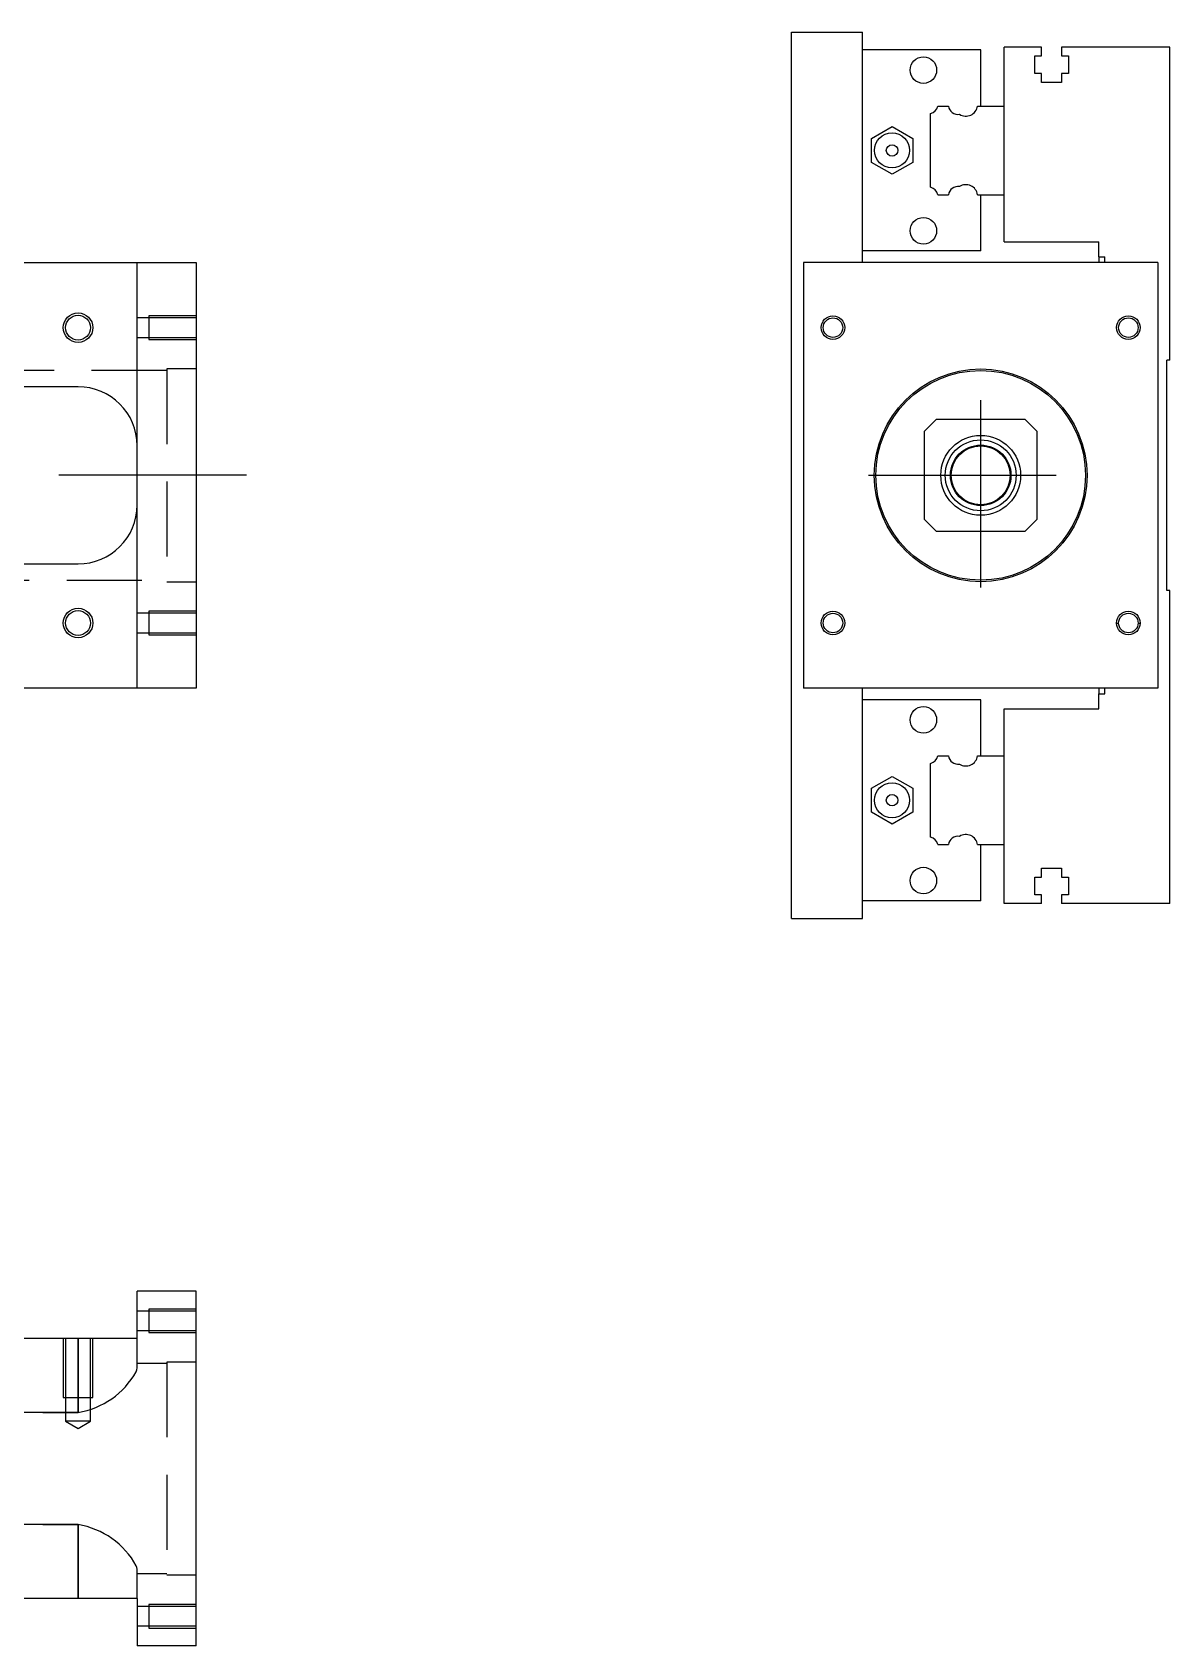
# Model space of a CAD drawing. Extents: x -10 to 548, y -253 to 77.
# Drawn here: x 355.2 to 547.8, y -198.1 to 75 of the extents above; entities that cross this region are included whole.
import ezdxf

# ---------------------------------------------------------------- set-up
doc = ezdxf.new("R2010")
doc.units = 0
doc.linetypes.add('CENTER', pattern=[50.8, 31.75, -6.35, 6.35, -6.35])
doc.linetypes.add('DASHED', pattern=[19.05, 12.7, -6.35])
doc.layers.get('0').update_dxf_attribs({"linetype": 'CONTINUOUS'})
doc.layers.add('CENTER', color=1, linetype='CENTER')

msp = doc.modelspace()

# ---------------------------------------------------------------- linework, layer by layer
at = {"color": 7, "linetype": 'CONTINUOUS'}
for p, q in [((483.78, -75), (483.78, 75)), ((483.78, 75), (495.78, 75)), ((495.78, 36), (495.78, 75)), ((515.78, 72), (495.78, 72)), ((515.78, 62.5), (515.78, 72)), ((515.78, 62.5), (515.78, 72)), ((526.08, 72.5), (519.78, 72.5)), ((519.78, 62.5), (519.78, 72.5)), ((526.08, 71), (526.08, 72.5)), ((529.48, 72.5), (529.48, 71)), ((547.78, 72.5), (529.48, 72.5)), ((547.78, 19.5), (547.78, 72.5)), ((524.93, 71), (526.08, 71)), ((524.93, 68), (524.93, 71)), ((529.48, 71), (530.63, 71)), ((530.63, 71), (530.63, 68)), ((526.08, 68), (524.93, 68)), ((526.08, 66.5), (526.08, 68)), ((529.48, 66.5), (526.08, 66.5)), ((529.48, 68), (529.48, 66.5)), ((530.63, 68), (529.48, 68)), ((507.28, 48.752272), (507.28, 61.247728)), ((508.532272, 62.5), (510.30668, 62.5)), ((515.257372, 62.5), (519.78, 62.5)), ((519.78, 47.5), (519.78, 62.5)), ((519.78, 47.5), (519.78, 62.5)), ((497.279999, 57.020726), (500.78, 59.041452)), ((500.78, 59.041452), (504.279999, 57.020726)), ((497.28, 52.979274), (497.279999, 57.020726)), ((504.279999, 57.020726), (504.279999, 52.979274)), ((500.78, 50.958548), (497.28, 52.979274)), ((504.279999, 52.979274), (500.78, 50.958548)), ((508.532272, 47.5), (510.30668, 47.5)), ((515.257372, 47.5), (519.78, 47.5)), ((515.78, 38), (515.78, 47.5)), ((515.78, 38), (515.78, 47.5)), ((519.78, 39.5), (519.78, 47.5)), ((519.78, 39.5), (535.78, 39.5)), ((535.78, 37), (535.78, 39.5)), ((350, 36), (373, 36)), ((373, -36), (373, 36)), ((373, 36), (383, 36)), ((383, 36), (383, -36)), ((485.78, 36), (485.78, -36)), ((545.78, 36), (485.78, 36)), ((515.78, 38), (495.78, 38)), ((535.78, 37), (536.78, 37)), ((535.78, 37), (535.78, 36)), ((536.78, 36), (536.78, 37)), ((545.78, 36), (545.78, -36)), ((547.78, 19.5), (547.28, 19.5)), ((547.28, -19.5), (547.28, 19.5)), ((363, 15), (338, 15)), ((508.28, 9.5), (506.28, 7.5)), ((508.28, 9.5), (523.28, 9.5)), ((525.28, 7.5), (523.28, 9.5)), ((506.28, -7.5), (506.28, 7.5)), ((525.28, 7.5), (525.28, -7.5)), ((506.28, -7.5), (508.28, -9.5)), ((523.28, -9.5), (525.28, -7.5)), ((523.28, -9.5), (508.28, -9.5)), ((338, -15), (363, -15)), ((547.78, -19.5), (547.28, -19.5)), ((547.78, -72.5), (547.78, -19.5)), ((538.78, -25), (539.13, -25)), ((542.43, -25), (542.78, -25)), ((373, -36), (350, -36)), ((383, -36), (373, -36)), ((545.78, -36), (485.78, -36)), ((495.78, -75), (495.78, -36)), ((515.78, -38), (495.78, -38)), ((515.78, -47.5), (515.78, -38)), ((535.78, -36), (535.78, -37)), ((535.78, -37), (536.78, -37)), ((535.78, -39.5), (535.78, -37)), ((536.78, -37), (536.78, -36)), ((519.78, -39.5), (535.78, -39.5)), ((519.78, -47.5), (519.78, -39.5)), ((507.28, -61.247728), (507.28, -48.752272)), ((508.532272, -47.5), (510.30668, -47.5)), ((515.257372, -47.5), (519.78, -47.5)), ((519.78, -62.5), (519.78, -47.5)), ((519.78, -62.5), (519.78, -47.5)), ((497.279999, -52.979274), (500.78, -50.958548)), ((500.78, -50.958548), (504.279999, -52.979274)), ((497.28, -57.020726), (497.279999, -52.979274)), ((504.279999, -52.979274), (504.279999, -57.020726)), ((500.78, -59.041452), (497.28, -57.020726)), ((504.279999, -57.020726), (500.78, -59.041452)), ((508.532272, -62.5), (510.30668, -62.5)), ((515.257372, -62.5), (519.78, -62.5)), ((515.78, -72), (515.78, -62.5)), ((519.78, -72.5), (519.78, -62.5)), ((524.93, -68), (526.08, -68)), ((524.93, -71), (524.93, -68)), ((526.08, -66.5), (529.48, -66.5)), ((526.08, -68), (526.08, -66.5)), ((529.48, -66.5), (529.48, -68)), ((529.48, -68), (530.63, -68)), ((530.63, -68), (530.63, -71)), ((526.08, -71), (524.93, -71)), ((526.08, -72.5), (526.08, -71)), ((530.63, -71), (529.48, -71)), ((529.48, -71), (529.48, -72.5)), ((515.78, -72), (495.78, -72)), ((526.08, -72.5), (519.78, -72.5)), ((547.78, -72.5), (529.48, -72.5)), ((483.78, -75), (495.78, -75)), ((373, -146.12), (373, -138.12)), ((383, -138.12), (373, -138.12)), ((383, -198.12), (383, -138.12)), ((373, -146.12), (350, -146.12)), ((373, -190.12), (350, -190.12)), ((373, -190.12), (373, -198.12)), ((383, -198.12), (373, -198.12))]:
    msp.add_line(p, q, dxfattribs=at)
at = {"color": 3, "linetype": 'DASHED'}
for p, q in [((375, 26.65), (373, 26.65)), ((375, 26.999994), (375, 23.000006)), ((383, 26.999994), (375, 26.999994)), ((383, 26.65), (375, 26.65)), ((373, 23.35), (375, 23.35)), ((375, 23.35), (383, 23.35)), ((375, 23.000006), (383, 23.000006)), ((378, 17.75), (323, 17.75)), ((378, 18), (378, -18)), ((383, 18), (378, 18)), ((323, -17.75), (378, -17.75)), ((378, -18), (383, -18)), ((375, -23.35), (373, -23.35)), ((375, -23.000006), (375, -26.999994)), ((383, -23.000006), (375, -23.000006)), ((383, -23.35), (375, -23.35)), ((373, -26.65), (375, -26.65)), ((375, -26.65), (383, -26.65)), ((375, -26.999994), (383, -26.999994)), ((375, -141.47), (373, -141.47)), ((375, -141.120006), (375, -145.119994)), ((383, -141.120006), (375, -141.120006)), ((383, -141.47), (375, -141.47)), ((360.500006, -146.12), (360.500006, -156.12)), ((360.9, -146.12), (360.9, -156.12)), ((363, -146.12), (363, -158.629874)), ((363, -158.629874), (363, -146.12)), ((365.1, -156.12), (365.1, -146.12)), ((365.499994, -156.12), (365.499994, -146.12)), ((373, -144.77), (375, -144.77)), ((373, -151.088778), (373, -146.12)), ((375, -144.77), (383, -144.77)), ((375, -145.119994), (383, -145.119994)), ((378, -150.12), (378, -186.12)), ((383, -150.12), (378, -150.12)), ((372.823178, -151.754328), (372.954746, -151.39671)), ((372.954746, -151.39671), (373, -151.088778)), ((378, -150.37), (373, -150.37)), ((360.500006, -156.12), (365.499994, -156.12)), ((360.9, -156.12), (360.9, -160.12)), ((365.1, -160.12), (365.1, -156.12)), ((338, -158.629874), (363, -158.629874)), ((363, -158.629874), (338, -158.629874)), ((365.1, -160.12), (360.9, -160.12)), ((360.9, -160.12), (363, -161.332436)), ((363, -161.332436), (365.1, -160.12)), ((363, -177.610126), (338, -177.610126)), ((338, -177.610126), (363, -177.610126)), ((363, -177.610126), (363, -190.12)), ((363, -190.12), (363, -177.610126)), ((372.965208, -184.8843), (372.86358, -184.578774)), ((373, -185.151222), (372.965208, -184.8843)), ((373, -190.12), (373, -185.151222)), ((373, -185.87), (378, -185.87)), ((378, -186.12), (383, -186.12)), ((375, -191.120006), (375, -195.119994)), ((383, -191.120006), (375, -191.120006)), ((375, -191.47), (373, -191.47)), ((383, -191.47), (375, -191.47)), ((373, -194.77), (375, -194.77)), ((375, -194.77), (383, -194.77)), ((375, -195.119994), (383, -195.119994))]:
    msp.add_line(p, q, dxfattribs=at)
at = {"color": 7, "linetype": 'CONTINUOUS'}
for centre, radius in [((506.079999, 68.6), 2.25), ((500.78, 55), 2.97), ((500.78, 55), 0.97), ((506.079999, 41.4), 2.25), ((363, 25), 2.1), ((490.78, 25), 1.65), ((540.78, 25), 1.65), ((515.78, 0), 18), ((515.78, 0), 17.75), ((515.78, 0), 6.75), ((515.78, 0), 6), ((515.78, 0), 5.125), ((515.78, 0), 5), ((363, -25), 2.1), ((490.78, -25), 1.65), ((540.78, -25), 1.65), ((506.079999, -41.4), 2.25), ((500.78, -55), 2.97), ((500.78, -55), 0.97), ((506.079999, -68.6), 2.25)]:
    msp.add_circle(centre, radius, dxfattribs=at)
at = {"color": 3, "linetype": 'CONTINUOUS'}
for centre, radius in [((363, 25), 2.5), ((490.78, 25), 2), ((540.78, 25), 2), ((363, -25), 2.5), ((490.78, -25), 2), ((540.78, -25), 2)]:
    msp.add_circle(centre, radius, dxfattribs=at)
at = {"color": 7, "linetype": 'CONTINUOUS'}
for centre, radius, start, end in [((506.88, 62.9), 1.7, 283.608961, 346.391039), ((511.98, 62.8), 1.7, 190.164249, 277.540197), ((513.28, 62.8), 2, 237.42103, 351.373073), ((513.28, 47.2), 2, 8.626927, 122.57897), ((506.88, 47.1), 1.7, 13.608961, 76.391039), ((511.98, 47.2), 1.7, 82.459803, 169.835751), ((363, 5), 10, 0, 90), ((363, -5), 10, 270, 0), ((506.88, -47.1), 1.7, 283.608961, 346.391039), ((511.98, -47.2), 1.7, 190.164249, 277.540197), ((513.28, -47.2), 2, 237.42103, 351.373073), ((506.88, -62.9), 1.7, 13.608961, 76.391039), ((511.98, -62.8), 1.7, 82.459803, 169.835751), ((513.28, -62.8), 2, 8.626927, 122.57897)]:
    msp.add_arc(centre, radius, start, end, dxfattribs=at)
at = {"color": 3, "linetype": 'DASHED'}
for centre, radius, start, end in [((360.794189, -145.023383), 13.784128, 279.20837209, 330.77035528), ((360.666168, -191.378373), 13.964648, 29.13802648, 80.37933944)]:
    msp.add_arc(centre, radius, start, end, dxfattribs=at)
at = {"layer": 'CENTER', "color": 1, "linetype": 'CENTER'}
for p, q in [((515.78, -19), (515.78, 19)), ((391.502205, 0), (-10.32213, 0)), ((496.78, 0), (534.78, 0))]:
    msp.add_line(p, q, dxfattribs=at)

doc.saveas('drawing.dxf')
